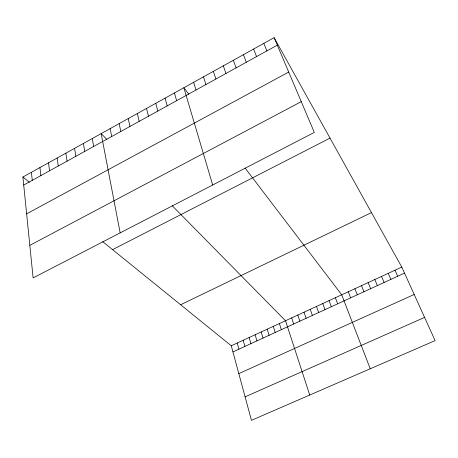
<?xml version="1.0" encoding="UTF-8"?>
<svg xmlns="http://www.w3.org/2000/svg" width="458" height="458" viewBox="0 0 458 458"><rect width="100%" height="100%" fill="white"/><g stroke="black" fill="none" stroke-linecap="round" stroke-linejoin="round"><path stroke-width="0.69" d="M274.113 37.665L314.314 132.425L33.119 277.903L22.9 177.017L274.113 37.665L401.78 267.077L435.1 340.615L251.453 420.335L231.273 345.761L102.735 241.669M23.713 185.061L277.29 45.153M26.633 213.852L288.7 72.061M29.822 245.356L301.261 101.665M112.588 249.644L330.012 138.116M180.635 304.753L371.461 212.598M231.273 345.761L401.78 267.077M232.939 351.904L404.517 273.117M238.813 373.614L414.198 294.477M245.104 396.863L424.583 317.405M22.9 177.017L29.318 182.215M106.891 139.421L101.161 133.604L120.162 232.87M172.208 205.722L285.511 320.732L309.723 395.042M188.811 94.228L183.858 87.73L212.684 185.003M245.07 168.023L341.708 294.797L370.241 368.77M394.996 270.209L397.687 276.254M388.235 273.329L390.88 279.38M381.503 276.437L384.107 282.489M374.804 279.529L377.363 285.586M368.129 282.609L370.642 288.672M263.814 43.373L266.888 50.895M361.482 285.678L363.955 291.746M354.864 288.729L357.292 294.803M253.589 49.046L256.56 56.592M348.275 291.769L350.662 297.849M243.427 54.685L246.301 62.254M335.365 297.729L337.672 303.814M329.044 300.643L331.311 306.734M322.753 303.545L324.974 309.642M233.34 60.284L236.105 67.876M316.484 306.442L318.671 312.539M310.238 309.322L312.385 315.425M223.309 65.843L225.983 73.463M304.02 312.19L306.127 318.299M297.826 315.052L299.893 321.161M213.354 71.368L215.924 79.011M291.654 317.898L293.687 324.012M203.455 76.858L205.934 84.524M279.386 323.56L281.344 329.68M273.289 326.371L275.206 332.497M193.625 82.314L196.007 90.003M267.22 329.176L269.098 335.302M261.169 331.964L263.012 338.096M255.14 334.746L256.949 340.878M249.141 337.517L250.91 343.649M174.441 92.957L176.633 100.691M243.164 340.271L244.898 346.414M237.21 343.019L238.904 349.162M165.08 98.149L167.187 105.907M155.777 103.308L157.792 111.088M146.531 108.437L148.461 116.235M137.348 113.532L139.192 121.347M128.217 118.599L129.975 126.437M119.143 123.631L120.82 131.486M110.126 128.635L111.718 136.507M92.253 138.545L93.684 146.457M83.402 143.457L84.747 151.386M74.597 148.34L75.868 156.287M65.855 153.19L67.045 161.153M57.158 158.016L58.275 165.996M48.514 162.808L49.556 170.805M39.926 167.576L40.888 175.586M31.39 172.311L32.278 180.338"/></g></svg>
